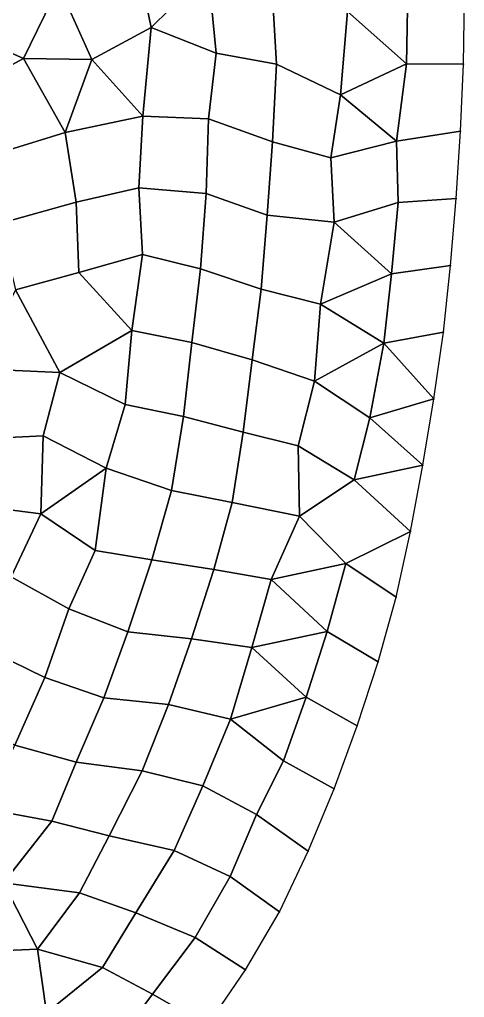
# Model space of a CAD drawing. Extents: x 380707 to 407438, y 6452841 to 6483357.
# Drawn here: x 388850 to 389445, y 6456448 to 6457756 of the extents above; entities that cross this region are included whole.
import ezdxf

# ---------------------------------------------------------------- set-up
doc = ezdxf.new("R2010")
doc.units = 0
for name, color, linetype in [('MESH_BOUND', 25, 'CONTINUOUS'), ('MESH_ELEMS', 18, 'CONTINUOUS'), ('MESH_NODES', 18, 'CONTINUOUS')]:
    doc.layers.add(name, color=color, linetype=linetype)

msp = doc.modelspace()

# ---------------------------------------------------------------- linework, layer by layer
at = {"layer": 'MESH_BOUND', "color": 25}
for points in [[(389443.118, 6457696.22, 0.135), (389444.518, 6457786.2, 0.145)], [(389439.152, 6457606.32, -0.045), (389443.118, 6457696.22, 0.135)], [(389433.521, 6457516.5, 0.177), (389439.152, 6457606.32, -0.045)], [(389426.042, 6457426.83, 0.438), (389433.521, 6457516.5, 0.177)], [(389416.399, 6457337.36, 0.547), (389426.042, 6457426.83, 0.438)], [(389403.644, 6457248.28, 0.272), (389416.399, 6457337.36, 0.547)], [(389388.963, 6457159.49, 0.63), (389403.644, 6457248.28, 0.272)], [(389372.429, 6457071.04, 0.068), (389388.963, 6457159.49, 0.63)], [(389353.331, 6456983.13, 0.075), (389372.429, 6457071.04, 0.068)], [(389329.356, 6456896.38, -0.043), (389353.331, 6456983.13, 0.075)], [(389301.322, 6456810.88, 1.153), (389329.356, 6456896.38, -0.043)], [(389270.171, 6456726.49, 1.026), (389301.322, 6456810.88, 1.153)], [(389235.786, 6456643.35, 0.575), (389270.171, 6456726.49, 1.026)], [(389197.186, 6456562.06, 0.502), (389235.786, 6456643.35, 0.575)], [(389151.973, 6456484.3, 0.016), (389197.186, 6456562.06, 0.502)], [(389101.047, 6456410.28, -0.069), (389151.973, 6456484.3, 0.016)]]:
    msp.add_polyline3d(points, dxfattribs=at)
at = {"layer": 'MESH_ELEMS', "color": 178}
for points in [[(389025.839, 6457745.09, -2.138), (389002.219, 6457859.16, -2.789), (388902.402, 6457800.97, -5.026), (388946.386, 6457702.1, -2.549)], [(389002.219, 6457859.16, -2.789), (389025.839, 6457745.09, -2.138), (389101.793, 6457820.31, -1.979), (389002.219, 6457859.16, -2.789)], [(388855.265, 6457703.53, -4.042), (388902.402, 6457800.97, -5.026), (388820.354, 6457815.7, -5.731), (388763.81, 6457744.05, -5.437)], [(389101.793, 6457820.31, -1.979), (389025.839, 6457745.09, -2.138), (389112.721, 6457710.72, -1.72), (389101.793, 6457820.31, -1.979)], [(389112.721, 6457710.72, -1.72), (389193.12, 6457695.91, -1.457), (389187.097, 6457802.59, -1.678), (389101.793, 6457820.31, -1.979)], [(388855.265, 6457703.53, -4.042), (388946.386, 6457702.1, -2.549), (388902.402, 6457800.97, -5.026), (388855.265, 6457703.53, -4.042)], [(389193.12, 6457695.91, -1.457), (389278.768, 6457654.89, -1.182), (389288.134, 6457766.3, -1.282), (389187.097, 6457802.59, -1.678)], [(389367.239, 6457696.66, -1.017), (389369.068, 6457795.57, -1.09), (389288.134, 6457766.3, -1.282), (389367.239, 6457696.66, -1.017)], [(389444.518, 6457786.2, 0.145), (389369.068, 6457795.57, -1.09), (389367.239, 6457696.66, -1.017), (389443.118, 6457696.22, 0.135)], [(389288.134, 6457766.3, -1.282), (389278.768, 6457654.89, -1.182), (389367.239, 6457696.66, -1.017), (389288.134, 6457766.3, -1.282)], [(388771.929, 6457658.48, -3.553), (388855.265, 6457703.53, -4.042), (388763.81, 6457744.05, -5.437), (388771.929, 6457658.48, -3.553)], [(389025.839, 6457745.09, -2.138), (388946.386, 6457702.1, -2.549), (389014.617, 6457626.33, -1.99), (389025.839, 6457745.09, -2.138)], [(389014.617, 6457626.33, -1.99), (389102.232, 6457622.7, -1.705), (389112.721, 6457710.72, -1.72), (389025.839, 6457745.09, -2.138)], [(389102.232, 6457622.7, -1.705), (389187.762, 6457592.15, -1.427), (389193.12, 6457695.91, -1.457), (389112.721, 6457710.72, -1.72)], [(388830.163, 6457579.47, -2.677), (388910.703, 6457604.61, -2.411), (388855.265, 6457703.53, -4.042), (388771.929, 6457658.48, -3.553)], [(388910.703, 6457604.61, -2.411), (388946.386, 6457702.1, -2.549), (388855.265, 6457703.53, -4.042), (388910.703, 6457604.61, -2.411)], [(388910.703, 6457604.61, -2.411), (389014.617, 6457626.33, -1.99), (388946.386, 6457702.1, -2.549), (388910.703, 6457604.61, -2.411)], [(389187.762, 6457592.15, -1.427), (389265.775, 6457570.54, -1.34), (389278.768, 6457654.89, -1.182), (389193.12, 6457695.91, -1.457)], [(389367.239, 6457696.66, -1.017), (389278.768, 6457654.89, -1.182), (389353.867, 6457593.06, -1.058), (389367.239, 6457696.66, -1.017)], [(389439.152, 6457606.32, -0.045), (389443.118, 6457696.22, 0.135), (389367.239, 6457696.66, -1.017), (389353.867, 6457593.06, -1.058)], [(389265.775, 6457570.54, -1.34), (389353.867, 6457593.06, -1.058), (389278.768, 6457654.89, -1.182), (389265.775, 6457570.54, -1.34)], [(389009.373, 6457530.45, -2.011), (389014.617, 6457626.33, -1.99), (388910.703, 6457604.61, -2.411), (388925.434, 6457511.45, -2.266)], [(389009.373, 6457530.45, -2.011), (389099.257, 6457523.2, -1.745), (389102.232, 6457622.7, -1.705), (389014.617, 6457626.33, -1.99)], [(389187.762, 6457592.15, -1.427), (389102.232, 6457622.7, -1.705), (389099.257, 6457523.2, -1.745), (389180.659, 6457493.84, -1.439)], [(388925.434, 6457511.45, -2.266), (388910.703, 6457604.61, -2.411), (388830.163, 6457579.47, -2.677), (388822.813, 6457482.7, -2.556)], [(389433.521, 6457516.5, 0.177), (389439.152, 6457606.32, -0.045), (389353.867, 6457593.06, -1.058), (389355.788, 6457511.1, -0.944)], [(389265.775, 6457570.54, -1.34), (389187.762, 6457592.15, -1.427), (389180.659, 6457493.84, -1.439), (389270.19, 6457484.54, -1.217)], [(389355.788, 6457511.1, -0.944), (389353.867, 6457593.06, -1.058), (389265.775, 6457570.54, -1.34), (389270.19, 6457484.54, -1.217)], [(389014.243, 6457441.29, -1.927), (389009.373, 6457530.45, -2.011), (388925.434, 6457511.45, -2.266), (388929.1, 6457417.49, -2.199)], [(389014.243, 6457441.29, -1.927), (389091.588, 6457422.15, -1.646), (389099.257, 6457523.2, -1.745), (389009.373, 6457530.45, -2.011)], [(389091.588, 6457422.15, -1.646), (389172.682, 6457395.26, -1.33), (389180.659, 6457493.84, -1.439), (389099.257, 6457523.2, -1.745)], [(389426.042, 6457426.83, 0.438), (389433.521, 6457516.5, 0.177), (389355.788, 6457511.1, -0.944), (389346.991, 6457415.37, -0.921)], [(388929.1, 6457417.49, -2.199), (388925.434, 6457511.45, -2.266), (388822.813, 6457482.7, -2.556), (388844.39, 6457394.11, -2.502)], [(389355.788, 6457511.1, -0.944), (389270.19, 6457484.54, -1.217), (389346.991, 6457415.37, -0.921), (389355.788, 6457511.1, -0.944)], [(389172.682, 6457395.26, -1.33), (389252.331, 6457374.8, -1.097), (389270.19, 6457484.54, -1.217), (389180.659, 6457493.84, -1.439)], [(389270.19, 6457484.54, -1.217), (389252.331, 6457374.8, -1.097), (389346.991, 6457415.37, -0.921), (389270.19, 6457484.54, -1.217)], [(389014.243, 6457441.29, -1.927), (388929.1, 6457417.49, -2.199), (388999.694, 6457339.96, -1.855), (389014.243, 6457441.29, -1.927)], [(388999.694, 6457339.96, -1.855), (389080.039, 6457323.77, -1.543), (389091.588, 6457422.15, -1.646), (389014.243, 6457441.29, -1.927)], [(389172.682, 6457395.26, -1.33), (389091.588, 6457422.15, -1.646), (389080.039, 6457323.77, -1.543), (389160.878, 6457300.38, -1.348)], [(389346.991, 6457415.37, -0.921), (389336.996, 6457322.88, -0.849), (389416.399, 6457337.36, 0.547), (389426.042, 6457426.83, 0.438)], [(388903.436, 6457283.6, -2.093), (388999.694, 6457339.96, -1.855), (388929.1, 6457417.49, -2.199), (388844.39, 6457394.11, -2.502)], [(389252.331, 6457374.8, -1.097), (389336.996, 6457322.88, -0.849), (389346.991, 6457415.37, -0.921), (389252.331, 6457374.8, -1.097)], [(389252.331, 6457374.8, -1.097), (389172.682, 6457395.26, -1.33), (389160.878, 6457300.38, -1.348), (389244.265, 6457271.8, -1.131)], [(388793.96, 6457288.38, -2.37), (388903.436, 6457283.6, -2.093), (388844.39, 6457394.11, -2.502), (388793.96, 6457288.38, -2.37)], [(389244.265, 6457271.8, -1.131), (389336.996, 6457322.88, -0.849), (389252.331, 6457374.8, -1.097), (389244.265, 6457271.8, -1.131)], [(388903.436, 6457283.6, -2.093), (388990.853, 6457240.55, -1.78), (388999.694, 6457339.96, -1.855), (388903.436, 6457283.6, -2.093)], [(388990.853, 6457240.55, -1.78), (389068.78, 6457224.73, -1.396), (389080.039, 6457323.77, -1.543), (388999.694, 6457339.96, -1.855)], [(389416.399, 6457337.36, 0.547), (389336.996, 6457322.88, -0.849), (389403.644, 6457248.28, 0.272), (389416.399, 6457337.36, 0.547)], [(389068.78, 6457224.73, -1.396), (389148.721, 6457203.77, -1.148), (389160.878, 6457300.38, -1.348), (389080.039, 6457323.77, -1.543)], [(389318.092, 6457223.06, -0.934), (389336.996, 6457322.88, -0.849), (389244.265, 6457271.8, -1.131), (389318.092, 6457223.06, -0.934)], [(389318.092, 6457223.06, -0.934), (389403.644, 6457248.28, 0.272), (389336.996, 6457322.88, -0.849), (389318.092, 6457223.06, -0.934)], [(389148.721, 6457203.77, -1.148), (389222.234, 6457185.3, -1.226), (389244.265, 6457271.8, -1.131), (389160.878, 6457300.38, -1.348)], [(388881.417, 6457199.06, -1.851), (388903.436, 6457283.6, -2.093), (388793.96, 6457288.38, -2.37), (388797.887, 6457194.99, -2.038)], [(388881.417, 6457199.06, -1.851), (388965.752, 6457155.57, -1.688), (388990.853, 6457240.55, -1.78), (388903.436, 6457283.6, -2.093)], [(389222.234, 6457185.3, -1.226), (389296.93, 6457139.95, -0.844), (389318.092, 6457223.06, -0.934), (389244.265, 6457271.8, -1.131)], [(388965.752, 6457155.57, -1.688), (389053.014, 6457125.68, -1.486), (389068.78, 6457224.73, -1.396), (388990.853, 6457240.55, -1.78)], [(389318.092, 6457223.06, -0.934), (389388.963, 6457159.49, 0.63), (389403.644, 6457248.28, 0.272), (389318.092, 6457223.06, -0.934)], [(389148.721, 6457203.77, -1.148), (389068.78, 6457224.73, -1.396), (389053.014, 6457125.68, -1.486), (389133.837, 6457109.69, -1.14)], [(389296.93, 6457139.95, -0.844), (389388.963, 6457159.49, 0.63), (389318.092, 6457223.06, -0.934), (389296.93, 6457139.95, -0.844)], [(388878.118, 6457094.48, -1.733), (388881.417, 6457199.06, -1.851), (388797.887, 6457194.99, -2.038), (388787.491, 6457106.26, -1.863)], [(388878.118, 6457094.48, -1.733), (388965.752, 6457155.57, -1.688), (388881.417, 6457199.06, -1.851), (388878.118, 6457094.48, -1.733)], [(389222.234, 6457185.3, -1.226), (389148.721, 6457203.77, -1.148), (389133.837, 6457109.69, -1.14), (389223.921, 6457091.33, -1.017)], [(389222.234, 6457185.3, -1.226), (389223.921, 6457091.33, -1.017), (389296.93, 6457139.95, -0.844), (389222.234, 6457185.3, -1.226)], [(389388.963, 6457159.49, 0.63), (389296.93, 6457139.95, -0.844), (389372.429, 6457071.04, 0.068), (389388.963, 6457159.49, 0.63)], [(388878.118, 6457094.48, -1.733), (388951.01, 6457045.43, -1.575), (388965.752, 6457155.57, -1.688), (388878.118, 6457094.48, -1.733)], [(389026.478, 6457033.05, -1.338), (389053.014, 6457125.68, -1.486), (388965.752, 6457155.57, -1.688), (388951.01, 6457045.43, -1.575)], [(389285.931, 6457028.24, -0.862), (389372.429, 6457071.04, 0.068), (389296.93, 6457139.95, -0.844), (389223.921, 6457091.33, -1.017)], [(389109.411, 6457020.19, -1.234), (389133.837, 6457109.69, -1.14), (389053.014, 6457125.68, -1.486), (389026.478, 6457033.05, -1.338)], [(389186.107, 6457006.62, -1.054), (389223.921, 6457091.33, -1.017), (389133.837, 6457109.69, -1.14), (389109.411, 6457020.19, -1.234)], [(388838.74, 6457010.34, -1.666), (388878.118, 6457094.48, -1.733), (388787.491, 6457106.26, -1.863), (388838.74, 6457010.34, -1.666)], [(388838.74, 6457010.34, -1.666), (388915.892, 6456967.47, -1.415), (388951.01, 6457045.43, -1.575), (388878.118, 6457094.48, -1.733)], [(389285.931, 6457028.24, -0.862), (389223.921, 6457091.33, -1.017), (389186.107, 6457006.62, -1.054), (389285.931, 6457028.24, -0.862)], [(389372.429, 6457071.04, 0.068), (389285.931, 6457028.24, -0.862), (389353.331, 6456983.13, 0.075), (389372.429, 6457071.04, 0.068)], [(388994.418, 6456936.51, -1.162), (389026.478, 6457033.05, -1.338), (388951.01, 6457045.43, -1.575), (388915.892, 6456967.47, -1.415)], [(389079.708, 6456927.47, -1.376), (389109.411, 6457020.19, -1.234), (389026.478, 6457033.05, -1.338), (388994.418, 6456936.51, -1.162)], [(389160.349, 6456915.51, -1.105), (389186.107, 6457006.62, -1.054), (389109.411, 6457020.19, -1.234), (389079.708, 6456927.47, -1.376)], [(389285.931, 6457028.24, -0.862), (389186.107, 6457006.62, -1.054), (389261.114, 6456936.96, -0.854), (389285.931, 6457028.24, -0.862)], [(389261.114, 6456936.96, -0.854), (389329.356, 6456896.38, -0.043), (389353.331, 6456983.13, 0.075), (389285.931, 6457028.24, -0.862)], [(388815.702, 6456908.62, -0.851), (388883.623, 6456875.6, -0.801), (388915.892, 6456967.47, -1.415), (388838.74, 6457010.34, -1.666)], [(389160.349, 6456915.51, -1.105), (389261.114, 6456936.96, -0.854), (389186.107, 6457006.62, -1.054), (389160.349, 6456915.51, -1.105)], [(388962.342, 6456848.25, -1.48), (388994.418, 6456936.51, -1.162), (388915.892, 6456967.47, -1.415), (388883.623, 6456875.6, -0.801)], [(389049.07, 6456839.24, -1.176), (389079.708, 6456927.47, -1.376), (388994.418, 6456936.51, -1.162), (388962.342, 6456848.25, -1.48)], [(389131.688, 6456819.67, -0.903), (389160.349, 6456915.51, -1.105), (389079.708, 6456927.47, -1.376), (389049.07, 6456839.24, -1.176)], [(389160.349, 6456915.51, -1.105), (389233.173, 6456849.24, -0.764), (389261.114, 6456936.96, -0.854), (389160.349, 6456915.51, -1.105)], [(389329.356, 6456896.38, -0.043), (389261.114, 6456936.96, -0.854), (389233.173, 6456849.24, -0.764), (389301.322, 6456810.88, 1.153)], [(389233.173, 6456849.24, -0.764), (389160.349, 6456915.51, -1.105), (389131.688, 6456819.67, -0.903), (389233.173, 6456849.24, -0.764)], [(388883.623, 6456875.6, -0.801), (388815.702, 6456908.62, -0.851), (388777.183, 6456824.36, -0.671), (388843.44, 6456784.88, -0.695)], [(388883.623, 6456875.6, -0.801), (388843.44, 6456784.88, -0.695), (388925.288, 6456762.21, -2.166), (388962.342, 6456848.25, -1.48)], [(389013.647, 6456750.92, -1.573), (389049.07, 6456839.24, -1.176), (388962.342, 6456848.25, -1.48), (388925.288, 6456762.21, -2.166)], [(389131.688, 6456819.67, -0.903), (389202.87, 6456764.3, -0.736), (389233.173, 6456849.24, -0.764), (389131.688, 6456819.67, -0.903)], [(389202.87, 6456764.3, -0.736), (389270.171, 6456726.49, 1.026), (389301.322, 6456810.88, 1.153), (389233.173, 6456849.24, -0.764)], [(389095.037, 6456730.78, -1.038), (389131.688, 6456819.67, -0.903), (389049.07, 6456839.24, -1.176), (389013.647, 6456750.92, -1.573)], [(389095.037, 6456730.78, -1.038), (389166.699, 6456692.35, -0.749), (389202.87, 6456764.3, -0.736), (389131.688, 6456819.67, -0.903)], [(388893.039, 6456683.38, -2.319), (388925.288, 6456762.21, -2.166), (388843.44, 6456784.88, -0.695), (388798.807, 6456700.78, -0.789)], [(388969.591, 6456663.61, -2.232), (389013.647, 6456750.92, -1.573), (388925.288, 6456762.21, -2.166), (388893.039, 6456683.38, -2.319)], [(389166.699, 6456692.35, -0.749), (389235.786, 6456643.35, 0.575), (389270.171, 6456726.49, 1.026), (389202.87, 6456764.3, -0.736)], [(389056.294, 6456644.22, -1.315), (389095.037, 6456730.78, -1.038), (389013.647, 6456750.92, -1.573), (388969.591, 6456663.61, -2.232)], [(389166.699, 6456692.35, -0.749), (389095.037, 6456730.78, -1.038), (389056.294, 6456644.22, -1.315), (389131.231, 6456609.18, -0.911)], [(388828.215, 6456601.1, -1.976), (388893.039, 6456683.38, -2.319), (388798.807, 6456700.78, -0.789), (388828.215, 6456601.1, -1.976)], [(389235.786, 6456643.35, 0.575), (389166.699, 6456692.35, -0.749), (389131.231, 6456609.18, -0.911), (389197.186, 6456562.06, 0.502)], [(388929.977, 6456587.57, -2.351), (388969.591, 6456663.61, -2.232), (388893.039, 6456683.38, -2.319), (388828.215, 6456601.1, -1.976)], [(389005.261, 6456560.95, -1.941), (389056.294, 6456644.22, -1.315), (388969.591, 6456663.61, -2.232), (388929.977, 6456587.57, -2.351)], [(389056.294, 6456644.22, -1.315), (389005.261, 6456560.95, -1.941), (389084.645, 6456527.91, -1.008), (389131.231, 6456609.18, -0.911)], [(388873.735, 6456511.97, -1.639), (388828.215, 6456601.1, -1.976), (388778.851, 6456508.29, -0.715), (388873.735, 6456511.97, -1.639)], [(388929.977, 6456587.57, -2.351), (388828.215, 6456601.1, -1.976), (388873.735, 6456511.97, -1.639), (388929.977, 6456587.57, -2.351)], [(389084.645, 6456527.91, -1.008), (389151.973, 6456484.3, 0.016), (389197.186, 6456562.06, 0.502), (389131.231, 6456609.18, -0.911)], [(388929.977, 6456587.57, -2.351), (388873.735, 6456511.97, -1.639), (388960.735, 6456487.84, -1.786), (389005.261, 6456560.95, -1.941)], [(389027.48, 6456451.88, -0.841), (389084.645, 6456527.91, -1.008), (389005.261, 6456560.95, -1.941), (388960.735, 6456487.84, -1.786)], [(389101.047, 6456410.28, -0.069), (389151.973, 6456484.3, 0.016), (389084.645, 6456527.91, -1.008), (389027.48, 6456451.88, -0.841)], [(388873.735, 6456511.97, -1.639), (388778.851, 6456508.29, -0.715), (388791.628, 6456432.3, -0.559), (388885.993, 6456426.93, -0.997)], [(388873.735, 6456511.97, -1.639), (388885.993, 6456426.93, -0.997), (388960.735, 6456487.84, -1.786), (388873.735, 6456511.97, -1.639)], [(388960.735, 6456487.84, -1.786), (388885.993, 6456426.93, -0.997), (388977.977, 6456385.67, -0.803), (389027.48, 6456451.88, -0.841)], [(389044.15, 6456340.74, -0.101), (389101.047, 6456410.28, -0.069), (389027.48, 6456451.88, -0.841), (388977.977, 6456385.67, -0.803)]]:
    msp.add_3dface(points, dxfattribs=at)
at = {"layer": 'MESH_NODES', "color": 18}
for p in [(389025.839, 6457745.09, -2.138), (389112.721, 6457710.72, -1.72), (388855.265, 6457703.53, -4.042), (388946.386, 6457702.1, -2.549), (389193.12, 6457695.91, -1.457), (389367.239, 6457696.66, -1.017), (389443.118, 6457696.22, 0.135), (389278.768, 6457654.89, -1.182), (389014.617, 6457626.33, -1.99), (389102.232, 6457622.7, -1.705), (388910.703, 6457604.61, -2.411), (389439.152, 6457606.32, -0.045), (389187.762, 6457592.15, -1.427), (389353.867, 6457593.06, -1.058), (389265.775, 6457570.54, -1.34), (389009.373, 6457530.45, -2.011), (389099.257, 6457523.2, -1.745), (389433.521, 6457516.5, 0.177), (388925.434, 6457511.45, -2.266), (389355.788, 6457511.1, -0.944), (389180.659, 6457493.84, -1.439), (389270.19, 6457484.54, -1.217), (389014.243, 6457441.29, -1.927), (389091.588, 6457422.15, -1.646), (389426.042, 6457426.83, 0.438), (388929.1, 6457417.49, -2.199), (389346.991, 6457415.37, -0.921), (389172.682, 6457395.26, -1.33), (389252.331, 6457374.8, -1.097), (388999.694, 6457339.96, -1.855), (389416.399, 6457337.36, 0.547), (389080.039, 6457323.77, -1.543), (389336.996, 6457322.88, -0.849), (389160.878, 6457300.38, -1.348), (388903.436, 6457283.6, -2.093), (389244.265, 6457271.8, -1.131), (388990.853, 6457240.55, -1.78), (389403.644, 6457248.28, 0.272), (389068.78, 6457224.73, -1.396), (389318.092, 6457223.06, -0.934), (388881.417, 6457199.06, -1.851), (389148.721, 6457203.77, -1.148), (389222.234, 6457185.3, -1.226), (389388.963, 6457159.49, 0.63), (388965.752, 6457155.57, -1.688), (389296.93, 6457139.95, -0.844), (389053.014, 6457125.68, -1.486), (389133.837, 6457109.69, -1.14), (388878.118, 6457094.48, -1.733), (389223.921, 6457091.33, -1.017), (389372.429, 6457071.04, 0.068), (388951.01, 6457045.43, -1.575), (389026.478, 6457033.05, -1.338), (389109.411, 6457020.19, -1.234), (389285.931, 6457028.24, -0.862), (389186.107, 6457006.62, -1.054), (389353.331, 6456983.13, 0.075), (388915.892, 6456967.47, -1.415), (388994.418, 6456936.51, -1.162), (389079.708, 6456927.47, -1.376), (389261.114, 6456936.96, -0.854), (389160.349, 6456915.51, -1.105), (389329.356, 6456896.38, -0.043), (388883.623, 6456875.6, -0.801), (388962.342, 6456848.25, -1.48), (389233.173, 6456849.24, -0.764), (389049.07, 6456839.24, -1.176), (389131.688, 6456819.67, -0.903), (389301.322, 6456810.88, 1.153), (388925.288, 6456762.21, -2.166), (389202.87, 6456764.3, -0.736), (389013.647, 6456750.92, -1.573), (389095.037, 6456730.78, -1.038), (389270.171, 6456726.49, 1.026), (389166.699, 6456692.35, -0.749), (388893.039, 6456683.38, -2.319), (388969.591, 6456663.61, -2.232), (389056.294, 6456644.22, -1.315), (389235.786, 6456643.35, 0.575), (389131.231, 6456609.18, -0.911), (388929.977, 6456587.57, -2.351), (389005.261, 6456560.95, -1.941), (389197.186, 6456562.06, 0.502), (389084.645, 6456527.91, -1.008), (388873.735, 6456511.97, -1.639), (388960.735, 6456487.84, -1.786), (389151.973, 6456484.3, 0.016), (389027.48, 6456451.88, -0.841)]:
    msp.add_point(p, dxfattribs=at)

doc.saveas('drawing.dxf')
